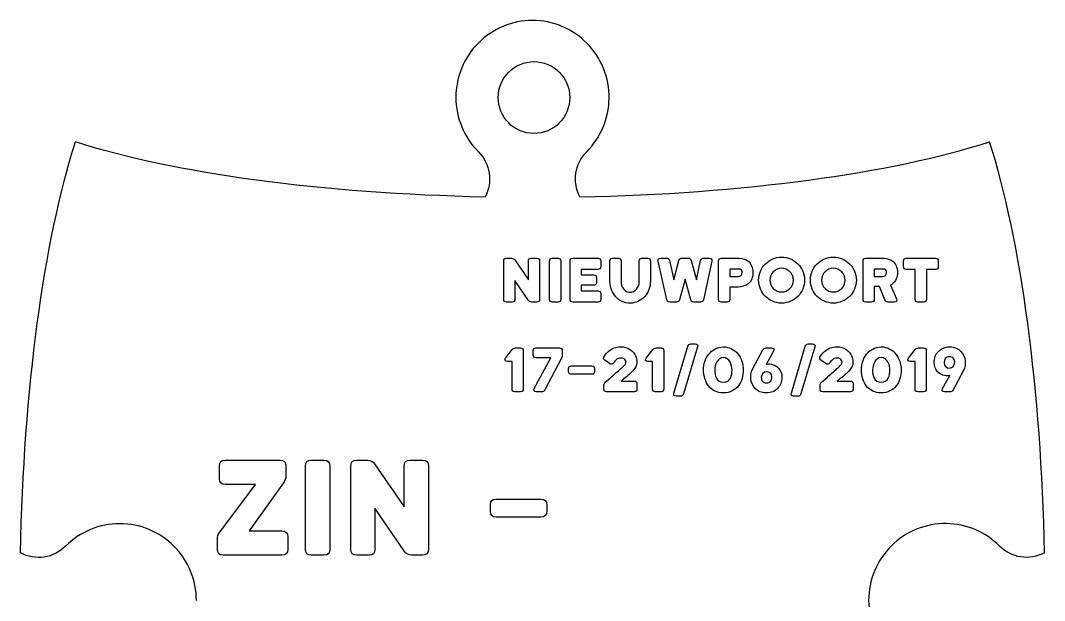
# Model space of a CAD drawing. Extents: x -176 to 202, y 360 to 1118.
# Drawn here: x 16.7 to 201.9, y 1012.7 to 1117.6 of the extents above; entities that cross this region are included whole.
import ezdxf

# ---------------------------------------------------------------- set-up
doc = ezdxf.new("R2010")
doc.units = 0
doc.layers.add('Laag_1', color=7, linetype='CONTINUOUS')

msp = doc.modelspace()

# ---------------------------------------------------------------- linework, layer by layer
at = {"layer": 'Laag_1', "color": 1}
for points in [[(116.062123, 1103.631636)], [(184.179209, 1026.600534)]]:
    msp.add_lwpolyline(points, close=True, dxfattribs=at)
at = {"layer": 'Laag_1', "color": 7}
for points in [[(104.592853, 1074.575882), (105.51106, 1074.575882)], [(109.045098, 1074.575882), (110.102106, 1074.575882)], [(112.892432, 1074.575882), (113.94944, 1074.575882)], [(116.604306, 1074.575882), (121.184673, 1074.575882)], [(123.798666, 1074.575882), (124.855673, 1074.575882)], [(129.094381, 1074.575882), (130.162064, 1074.575882)], [(132.495958, 1074.586594), (133.584997, 1074.586594)], [(136.339623, 1074.586594), (137.503399, 1074.586594)], [(140.258025, 1074.586594), (141.336385, 1074.586594)], [(143.462246, 1074.575882), (146.70801, 1074.575882)], [(169.59233, 1074.575882), (172.838091, 1074.575882)], [(176.911809, 1074.575882), (182.2182, 1074.575882)], [(104.112395, 1067.132389), (104.112395, 1074.093929)], [(106.098288, 1074.265292), (108.56464, 1070.67742), (108.56464, 1074.093929)], [(110.582564, 1074.093929), (110.582564, 1067.132389)], [(112.411974, 1067.132389), (112.411974, 1074.093929)], [(114.429898, 1074.093929), (114.429898, 1067.132389)], [(116.123848, 1067.132389), (116.123848, 1074.093929)], [(121.184673, 1072.55168), (118.141772, 1072.55168), (118.141772, 1071.555644), (120.38391, 1071.555644)], [(121.665131, 1074.093929), (121.665131, 1073.033633)], [(123.318207, 1070.366827), (123.318207, 1074.093929)], [(125.336132, 1074.093929), (125.336132, 1070.366827)], [(128.613923, 1070.366827), (128.613923, 1074.093929)], [(130.642523, 1074.093929), (130.642523, 1070.366827)], [(133.595673, 1067.078838), (132.068883, 1074.061799)], [(134.118837, 1074.15819), (134.85554, 1070.67742), (135.80578, 1074.179611)], [(138.037242, 1074.179611), (138.98748, 1070.698841), (139.724182, 1074.15819)], [(141.763461, 1074.061799), (140.247347, 1067.078838)], [(142.981788, 1067.132389), (142.981788, 1074.093929)], [(146.601239, 1072.626652), (144.999712, 1072.626652), (144.999712, 1071.298602), (146.526502, 1071.298602)], [(169.111872, 1067.132389), (169.111872, 1074.093929)], [(172.731323, 1072.626652), (171.129796, 1072.626652), (171.129796, 1071.298602), (172.656583, 1071.298602)], [(176.431351, 1073.033633), (176.431351, 1074.093929)], [(178.556043, 1067.132389), (178.556043, 1072.55168), (176.911809, 1072.55168)], [(182.2182, 1072.55168), (180.573967, 1072.55168), (180.573967, 1067.132389)], [(182.698659, 1074.093929), (182.698659, 1073.033633)], [(120.864368, 1071.073691), (120.864368, 1070.163337)], [(137.94115, 1067.057417), (136.926849, 1070.784519), (135.912548, 1067.057417)], [(108.59667, 1066.961026), (106.130319, 1070.581029), (106.130319, 1067.132389)], [(118.141772, 1069.681384), (118.141772, 1068.674638), (121.184673, 1068.674638)], [(120.38391, 1069.681384), (118.141772, 1069.681384)], [(146.526502, 1069.349373), (144.999712, 1069.349373), (144.999712, 1067.132389)], [(173.04095, 1067.025286), (172.101388, 1069.477893), (171.129796, 1069.477893), (171.129796, 1067.132389)], [(174.076606, 1069.724223), (175.14429, 1067.207359)], [(121.665131, 1068.192685), (121.665131, 1067.132389)], [(105.649861, 1066.650436), (104.592853, 1066.650436)], [(110.102106, 1066.650436), (109.183896, 1066.650436)], [(113.94944, 1066.650436), (112.892432, 1066.650436)], [(121.184673, 1066.650436), (116.604306, 1066.650436)], [(135.368028, 1066.650436), (134.129516, 1066.650436)], [(139.713506, 1066.650436), (138.474991, 1066.650436)], [(144.519254, 1066.650436), (143.462246, 1066.650436)], [(170.649338, 1066.650436), (169.59233, 1066.650436)], [(174.770599, 1066.650436), (173.596148, 1066.650436)], [(180.093509, 1066.650436), (179.036501, 1066.650436)], [(104.454051, 1056.505562), (105.649859, 1058.05852)], [(106.237085, 1058.347692), (107.165971, 1058.347692)], [(107.646429, 1057.865739), (107.646429, 1050.904198)], [(109.44064, 1057.062484), (109.44064, 1057.865739)], [(109.921098, 1058.347692), (114.21319, 1058.347692)], [(114.693648, 1057.865739), (114.693648, 1057.137456)], [(129.874123, 1056.505562), (131.069929, 1058.05852)], [(131.657155, 1058.347692), (132.58604, 1058.347692)], [(133.066498, 1057.865739), (133.066498, 1050.904198)], [(134.903419, 1050.175913), (137.433831, 1058.668994)], [(139.163481, 1058.529764), (136.633068, 1050.036683)], [(137.967672, 1059.075977), (138.757759, 1059.075977)], [(149.175027, 1054.63131), (150.990092, 1058.015689)], [(151.555963, 1058.358412), (152.570264, 1058.358412)], [(152.901245, 1057.780069), (151.587993, 1055.391714)], [(156.131992, 1050.175913), (158.662404, 1058.668994)], [(160.392054, 1058.529764), (157.861641, 1050.036683)], [(159.196248, 1059.075977), (159.986332, 1059.075977)], [(177.336041, 1056.505562), (178.531847, 1058.05852)], [(179.119073, 1058.347692), (180.047958, 1058.347692)], [(180.528417, 1057.865739), (180.528417, 1050.904198)], [(105.628505, 1055.916509), (104.742325, 1055.916509)], [(105.628505, 1050.904198), (105.628505, 1055.916509)], [(109.632823, 1051.000589), (112.600987, 1056.580531)], [(112.600987, 1056.580531), (109.921098, 1056.580531)], [(114.544172, 1056.537692), (111.522625, 1050.764966)], [(123.269992, 1055.520235), (122.394491, 1056.130708)], [(131.048574, 1055.916509), (130.162398, 1055.916509)], [(131.048574, 1050.904198), (131.048574, 1055.916509)], [(162.369771, 1055.520235), (161.49427, 1056.130708)], [(178.510493, 1055.916509), (177.624316, 1055.916509)], [(178.510493, 1050.904198), (178.510493, 1055.916509)], [(115.829898, 1054.085088), (115.829898, 1054.620589)], [(116.310356, 1055.102542), (120.047253, 1055.102542)], [(120.527711, 1054.620589), (120.527711, 1054.085088)], [(187.207957, 1054.149348), (185.392895, 1050.764966)], [(120.047253, 1053.603135), (116.310356, 1053.603135)], [(122.704118, 1052.360766), (123.48353, 1053.0355)], [(125.330622, 1052.350057), (127.732913, 1052.350057)], [(161.8039, 1052.360766), (162.583309, 1053.0355)], [(164.430404, 1052.350057), (166.832692, 1052.350057)], [(183.471062, 1051.000589), (184.794991, 1053.378224)], [(107.165971, 1050.422246), (106.108963, 1050.422246)], [(110.956751, 1050.422246), (109.974483, 1050.422246)], [(122.22366, 1050.904198), (122.22366, 1051.428991)], [(127.732913, 1050.422246), (122.704118, 1050.422246)], [(128.213371, 1051.868104), (128.213371, 1050.904198)], [(132.58604, 1050.422246), (131.529032, 1050.422246)], [(161.323442, 1050.904198), (161.323442, 1051.428991)], [(166.832692, 1050.422246), (161.8039, 1050.422246)], [(167.31315, 1051.868104), (167.31315, 1050.904198)], [(180.047958, 1050.422246), (178.990951, 1050.422246)], [(184.827021, 1050.422246), (183.81272, 1050.422246)], [(136.099224, 1049.6297), (135.309137, 1049.6297)], [(157.327798, 1049.6297), (156.537713, 1049.6297)], [(53.71328, 1038.074997), (63.653822, 1038.074997)], [(69.296065, 1038.074997), (71.590036, 1038.074997)], [(77.487527, 1038.074997), (79.480269, 1038.074997)], [(80.754698, 1037.400935), (86.107298, 1029.614356), (86.107298, 1037.029038)], [(87.150012, 1038.074997), (89.443983, 1038.074997)], [(52.670565, 1034.72793), (52.670565, 1037.029038)], [(64.696536, 1037.029038), (64.696536, 1035.239287)], [(68.25335, 1021.920751), (68.25335, 1037.029038)], [(72.63275, 1037.029038), (72.63275, 1021.920751)], [(76.444812, 1021.920751), (76.444812, 1037.029038)], [(90.486697, 1037.029038), (90.486697, 1021.920751)], [(52.763251, 1025.035382), (59.181737, 1033.681972), (53.71328, 1033.681972)], [(64.279451, 1033.93765), (58.046337, 1025.267818), (64.001393, 1025.267818)], [(101.693703, 1028.824076), (101.693703, 1029.986252)], [(102.736418, 1031.03221), (110.846417, 1031.03221)], [(111.889132, 1029.986252), (111.889132, 1028.824076)], [(86.176812, 1021.548855), (80.824212, 1029.405164), (80.824212, 1021.920751)], [(110.846417, 1027.778118), (102.736418, 1027.778118)], [(52.322994, 1021.920751), (52.322994, 1023.733745)], [(65.044108, 1024.221859), (65.044108, 1021.920751)], [(64.001393, 1020.874792), (53.365708, 1020.874792)], [(71.590036, 1020.874792), (69.296065, 1020.874792)], [(79.781498, 1020.874792), (77.487527, 1020.874792)], [(89.443983, 1020.874792), (87.45124, 1020.874792)]]:
    msp.add_lwpolyline(points, dxfattribs=at)
for points in [[(154.372149, 1072.755173)], [(163.735242, 1072.755173)], [(147.252529, 1071.973337)], [(149.195713, 1071.973337)], [(173.371934, 1071.973337)], [(175.325797, 1071.973337)], [(154.372149, 1066.457655)], [(163.735242, 1066.457655)], [(143.842442, 1058.551185)], [(172.390494, 1058.551185)], [(184.752284, 1058.551176)], [(184.730921, 1054.727692)], [(127.167042, 1053.892307)], [(143.842442, 1052.146564)], [(166.266821, 1053.892307)], [(172.390494, 1052.146564)], [(151.630702, 1052.018043)]]:
    msp.add_lwpolyline(points, close=True, dxfattribs=at)
at = {"layer": 'Laag_1', "color": 1}
for points in [[(109.317305, 1117.565079), (105.641278, 1117.565079), (102.115813, 1116.100233), (99.516478, 1113.492793)], [(119.118132, 1113.492793), (116.518798, 1116.100233), (112.993332, 1117.565079), (109.317305, 1117.565079)], [(99.516478, 1113.492793), (96.917126, 1110.885371), (95.456823, 1107.348937), (95.456823, 1103.661473)], [(123.176279, 1103.458706), (123.230921, 1107.216082), (121.76704, 1110.835644), (119.118132, 1113.492793)], [(103.107402, 1103.631636), (103.107402, 1107.220113), (106.007415, 1110.129148), (109.584763, 1110.129148)], [(109.584763, 1110.129148), (113.16211, 1110.129148), (116.062123, 1107.220113), (116.062123, 1103.631636)], [(95.456823, 1103.661473), (95.456823, 1099.974009), (96.917126, 1096.437576), (99.516478, 1093.830154)], [(105.004576, 1099.037199), (103.789835, 1100.255719), (103.107401, 1101.908388), (103.107402, 1103.631636)], [(116.062123, 1103.631636), (116.062124, 1101.908388), (115.37969, 1100.255719), (114.164949, 1099.037199)], [(119.118132, 1093.830154), (121.667976, 1096.387932), (123.123698, 1099.841847), (123.176279, 1103.458706)], [(123.176279, 1103.458706), (123.176279, 1103.458706), (123.176279, 1103.458706), (123.176279, 1103.458706)], [(109.584763, 1097.134121), (107.866859, 1097.134121), (106.219317, 1097.818678), (105.004576, 1099.037199)], [(114.164949, 1099.037199), (112.950208, 1097.818678), (111.302666, 1097.134121), (109.584763, 1097.134121)], [(16.702201, 1021.290369), (17.297893, 1050.700284), (20.908449, 1077.703097), (26.639842, 1095.612511)], [(100.731461, 1085.643955), (71.412768, 1086.241501), (44.49371, 1089.863289), (26.639842, 1095.612511)], [(117.896006, 1085.657562), (147.214604, 1086.255072), (174.133645, 1089.876807), (191.987623, 1095.625976)], [(201.925111, 1021.303831), (201.329449, 1050.713709), (197.718929, 1077.716545), (191.987569, 1095.626055)], [(99.516478, 1093.830154), (101.67307, 1091.666871), (102.166305, 1088.343595), (100.731461, 1085.643955)], [(117.896006, 1085.657434), (116.46971, 1088.355244), (116.965519, 1091.67086), (119.118132, 1093.830154)], [(34.663835, 1026.581418), (30.987807, 1026.581418), (27.462341, 1025.116572), (24.863007, 1022.509131)], [(44.464663, 1022.509131), (41.865328, 1025.116572), (38.339863, 1026.581418), (34.663835, 1026.581418)], [(184.179209, 1026.600534), (180.43349, 1026.655342), (176.825159, 1025.186906), (174.176254, 1022.529759)], [(193.777909, 1022.529759), (191.228062, 1025.08754), (187.784854, 1026.547792), (184.179209, 1026.600534)], [(24.863007, 1022.509131), (22.706433, 1020.345832), (19.393467, 1019.851063), (16.702201, 1021.290369)], [(48.524318, 1012.677812), (48.524318, 1016.365276), (47.064016, 1019.901709), (44.464663, 1022.509131)], [(174.176254, 1022.529759), (171.576902, 1019.922337), (170.116599, 1016.385903), (170.116599, 1012.698439)], [(201.925281, 1021.303831), (199.235839, 1019.873097), (195.930506, 1020.370448), (193.777909, 1022.529759)], [(170.116599, 1012.698439), (170.116599, 1009.010975), (171.576902, 1005.474542), (174.176254, 1002.86712)]]:
    msp.add_open_spline(points, degree=3, dxfattribs=at)
at = {"layer": 'Laag_1', "color": 7}
for points in [[(104.112395, 1074.093929), (104.112395, 1074.415231), (104.272547, 1074.575882), (104.592853, 1074.575882)], [(105.51106, 1074.575882), (105.756628, 1074.575882), (105.959487, 1074.468783), (106.098288, 1074.265292)], [(108.56464, 1074.093929), (108.56464, 1074.415231), (108.724792, 1074.575882), (109.045098, 1074.575882)], [(110.102106, 1074.575882), (110.422411, 1074.575882), (110.582564, 1074.415231), (110.582564, 1074.093929)], [(112.411974, 1074.093929), (112.411974, 1074.415231), (112.572127, 1074.575882), (112.892432, 1074.575882)], [(113.94944, 1074.575882), (114.269745, 1074.575882), (114.429898, 1074.415231), (114.429898, 1074.093929)], [(116.123848, 1074.093929), (116.123848, 1074.415231), (116.284, 1074.575882), (116.604306, 1074.575882)], [(121.184673, 1074.575882), (121.504978, 1074.575882), (121.665131, 1074.415231), (121.665131, 1074.093929)], [(123.318207, 1074.093929), (123.318207, 1074.415231), (123.47836, 1074.575882), (123.798666, 1074.575882)], [(124.855673, 1074.575882), (125.175979, 1074.575882), (125.336132, 1074.415231), (125.336132, 1074.093929)], [(128.613923, 1074.093929), (128.613923, 1074.415231), (128.774075, 1074.575882), (129.094381, 1074.575882)], [(130.162064, 1074.575882), (130.48237, 1074.575882), (130.642523, 1074.415231), (130.642523, 1074.093929)], [(132.068883, 1074.061799), (131.994146, 1074.393813), (132.154298, 1074.586594), (132.495958, 1074.586594)], [(133.584997, 1074.586594), (133.873272, 1074.586594), (134.054776, 1074.447362), (134.118837, 1074.15819)], [(135.80578, 1074.179611), (135.880517, 1074.447362), (136.051349, 1074.586594), (136.339623, 1074.586594)], [(137.503399, 1074.586594), (137.791674, 1074.586594), (137.962502, 1074.447362), (138.037242, 1074.179611)], [(139.724182, 1074.15819), (139.788243, 1074.447362), (139.96975, 1074.586594), (140.258025, 1074.586594)], [(141.336385, 1074.586594), (141.678045, 1074.586594), (141.838198, 1074.393813), (141.763461, 1074.061799)], [(142.981788, 1074.093929), (142.981788, 1074.415231), (143.141941, 1074.575882), (143.462246, 1074.575882)], [(146.70801, 1074.575882), (147.391327, 1074.575882), (147.957201, 1074.372392), (148.416304, 1073.976121)], [(151.436018, 1073.558428), (152.194072, 1074.318841), (153.21905, 1074.779376), (154.372149, 1074.779376)], [(154.372149, 1074.779376), (155.514573, 1074.779376), (156.550226, 1074.318841), (157.308283, 1073.558428)], [(160.799109, 1073.558428), (161.557166, 1074.318841), (162.582143, 1074.779376), (163.735242, 1074.779376)], [(163.735242, 1074.779376), (164.877666, 1074.779376), (165.913319, 1074.318841), (166.671376, 1073.558428)], [(169.111872, 1074.093929), (169.111872, 1074.415231), (169.272025, 1074.575882), (169.59233, 1074.575882)], [(172.838091, 1074.575882), (173.521408, 1074.575882), (174.087282, 1074.372392), (174.546385, 1073.976121)], [(176.431351, 1074.093929), (176.431351, 1074.415231), (176.591504, 1074.575882), (176.911809, 1074.575882)], [(182.2182, 1074.575882), (182.538506, 1074.575882), (182.698659, 1074.415231), (182.698659, 1074.093929)], [(121.665131, 1073.033633), (121.665131, 1072.712331), (121.504978, 1072.55168), (121.184673, 1072.55168)], [(147.252529, 1071.973337), (147.252529, 1072.34819), (147.028315, 1072.626652), (146.601239, 1072.626652)], [(148.416304, 1073.976121), (148.587133, 1073.81547), (148.789995, 1073.558428), (148.939469, 1073.226414)], [(148.939469, 1073.226414), (149.088946, 1072.883694), (149.195713, 1072.455289), (149.195713, 1071.973337)], [(150.218857, 1070.613159), (150.218857, 1071.769846), (150.677961, 1072.798013), (151.436018, 1073.558428)], [(154.372149, 1072.755173), (153.784923, 1072.755173), (153.25108, 1072.508841), (152.866714, 1072.123278)], [(155.877584, 1072.123278), (155.493218, 1072.508841), (154.959377, 1072.755173), (154.372149, 1072.755173)], [(157.308283, 1073.558428), (158.066337, 1072.798013), (158.525443, 1071.769846), (158.525443, 1070.613159)], [(159.581948, 1070.613159), (159.581948, 1071.769846), (160.041054, 1072.798013), (160.799109, 1073.558428)], [(163.735242, 1072.755173), (163.148017, 1072.755173), (162.614174, 1072.508841), (162.229807, 1072.123278)], [(165.240678, 1072.123278), (164.856311, 1072.508841), (164.322468, 1072.755173), (163.735242, 1072.755173)], [(166.671376, 1073.558428), (167.429431, 1072.798013), (167.888537, 1071.769846), (167.888537, 1070.613159)], [(173.371934, 1071.973337), (173.371934, 1072.34819), (173.158396, 1072.626652), (172.731323, 1072.626652)], [(174.546385, 1073.976121), (174.717217, 1073.81547), (174.920076, 1073.558428), (175.069553, 1073.226414)], [(175.069553, 1073.226414), (175.219027, 1072.883694), (175.325797, 1072.455289), (175.325797, 1071.973337)], [(176.911809, 1072.55168), (176.591504, 1072.55168), (176.431351, 1072.712331), (176.431351, 1073.033633)], [(182.698659, 1073.033633), (182.698659, 1072.712331), (182.538506, 1072.55168), (182.2182, 1072.55168)], [(120.38391, 1071.555644), (120.704215, 1071.555644), (120.864368, 1071.394993), (120.864368, 1071.073691)], [(146.526502, 1071.298602), (146.900193, 1071.298602), (147.252529, 1071.555644), (147.252529, 1071.973337)], [(149.195713, 1071.973337), (149.195713, 1071.191503), (148.886087, 1070.388248), (148.298858, 1069.927716)], [(151.436018, 1067.678602), (150.677961, 1068.428306), (150.218857, 1069.467181), (150.218857, 1070.613159)], [(152.866714, 1072.123278), (152.482347, 1071.737716), (152.236781, 1071.202212), (152.236781, 1070.613159)], [(152.236781, 1070.613159), (152.236781, 1070.024107), (152.482347, 1069.488602), (152.866714, 1069.10304)], [(156.496843, 1070.613159), (156.496843, 1071.202212), (156.261951, 1071.737716), (155.877584, 1072.123278)], [(155.877584, 1069.10304), (156.261951, 1069.488602), (156.496843, 1070.024107), (156.496843, 1070.613159)], [(158.525443, 1070.613159), (158.525443, 1069.467181), (158.066337, 1068.428306), (157.308283, 1067.678602)], [(160.799109, 1067.678602), (160.041054, 1068.428306), (159.581948, 1069.467181), (159.581948, 1070.613159)], [(162.229807, 1072.123278), (161.845441, 1071.737716), (161.599872, 1071.202212), (161.599872, 1070.613159)], [(161.599872, 1070.613159), (161.599872, 1070.024107), (161.845441, 1069.488602), (162.229807, 1069.10304)], [(165.859934, 1070.613159), (165.859934, 1071.202212), (165.625044, 1071.737716), (165.240678, 1072.123278)], [(165.240678, 1069.10304), (165.625044, 1069.488602), (165.859934, 1070.024107), (165.859934, 1070.613159)], [(167.888537, 1070.613159), (167.888537, 1069.467181), (167.429431, 1068.428306), (166.671376, 1067.678602)], [(172.656583, 1071.298602), (173.030274, 1071.298602), (173.371934, 1071.555644), (173.371934, 1071.973337)], [(175.325797, 1071.973337), (175.325797, 1071.191503), (175.016167, 1070.388248), (174.428942, 1069.927716)], [(120.864368, 1070.163337), (120.864368, 1069.842035), (120.704215, 1069.681384), (120.38391, 1069.681384)], [(124.364537, 1067.614342), (123.723926, 1068.331915), (123.350238, 1069.30653), (123.318207, 1070.366827)], [(125.336132, 1070.366827), (125.336132, 1069.809904), (125.517636, 1069.327951), (125.81659, 1068.985228)], [(125.81659, 1068.985228), (126.11554, 1068.631796), (126.521262, 1068.428306), (126.980365, 1068.428306)], [(126.980365, 1068.428306), (127.418117, 1068.428306), (127.834514, 1068.631796), (128.133464, 1068.985228)], [(128.133464, 1068.985228), (128.432415, 1069.327951), (128.613923, 1069.809904), (128.613923, 1070.366827)], [(130.642523, 1070.366827), (130.631855, 1069.381503), (130.268832, 1068.396176), (129.6389, 1067.66789)], [(148.298858, 1069.927716), (147.829079, 1069.552863), (147.20982, 1069.349373), (146.526502, 1069.349373)], [(152.866714, 1069.10304), (153.25108, 1068.717478), (153.784923, 1068.481857), (154.372149, 1068.481857)], [(154.372149, 1068.481857), (154.959377, 1068.481857), (155.493218, 1068.717478), (155.877584, 1069.10304)], [(162.229807, 1069.10304), (162.614174, 1068.717478), (163.148017, 1068.481857), (163.735242, 1068.481857)], [(163.735242, 1068.481857), (164.322468, 1068.481857), (164.856311, 1068.717478), (165.240678, 1069.10304)], [(174.204728, 1069.777774), (174.129988, 1069.745644), (174.087282, 1069.734935), (174.076606, 1069.724223)], [(174.428942, 1069.927716), (174.343526, 1069.852744), (174.268789, 1069.809904), (174.204728, 1069.777774)], [(104.592853, 1066.650436), (104.272547, 1066.650436), (104.112395, 1066.811087), (104.112395, 1067.132389)], [(106.130319, 1067.132389), (106.130319, 1066.811087), (105.970166, 1066.650436), (105.649861, 1066.650436)], [(109.183896, 1066.650436), (108.938328, 1066.650436), (108.735468, 1066.757536), (108.59667, 1066.961026)], [(110.582564, 1067.132389), (110.582564, 1066.811087), (110.422411, 1066.650436), (110.102106, 1066.650436)], [(112.892432, 1066.650436), (112.572127, 1066.650436), (112.411974, 1066.811087), (112.411974, 1067.132389)], [(114.429898, 1067.132389), (114.429898, 1066.811087), (114.269745, 1066.650436), (113.94944, 1066.650436)], [(116.604306, 1066.650436), (116.284, 1066.650436), (116.123848, 1066.811087), (116.123848, 1067.132389)], [(121.184673, 1068.674638), (121.504978, 1068.674638), (121.665131, 1068.513987), (121.665131, 1068.192685)], [(121.665131, 1067.132389), (121.665131, 1066.811087), (121.504978, 1066.650436), (121.184673, 1066.650436)], [(126.980365, 1066.457655), (125.912681, 1066.457655), (125.005147, 1066.896766), (124.364537, 1067.614342)], [(129.6389, 1067.66789), (128.998289, 1066.939608), (128.090758, 1066.457655), (126.980365, 1066.457655)], [(134.129516, 1066.650436), (133.841241, 1066.650436), (133.659734, 1066.789666), (133.595673, 1067.078838)], [(135.912548, 1067.057417), (135.827135, 1066.789666), (135.645627, 1066.650436), (135.368028, 1066.650436)], [(138.474991, 1066.650436), (138.186716, 1066.650436), (138.015887, 1066.789666), (137.94115, 1067.057417)], [(140.247347, 1067.078838), (140.183286, 1066.789666), (140.001781, 1066.650436), (139.713506, 1066.650436)], [(143.462246, 1066.650436), (143.141941, 1066.650436), (142.981788, 1066.811087), (142.981788, 1067.132389)], [(144.999712, 1067.132389), (144.999712, 1066.811087), (144.83956, 1066.650436), (144.519254, 1066.650436)], [(154.372149, 1066.457655), (153.21905, 1066.457655), (152.194072, 1066.928896), (151.436018, 1067.678602)], [(157.308283, 1067.678602), (156.550226, 1066.928896), (155.514573, 1066.457655), (154.372149, 1066.457655)], [(163.735242, 1066.457655), (162.582143, 1066.457655), (161.557166, 1066.928896), (160.799109, 1067.678602)], [(166.671376, 1067.678602), (165.913319, 1066.928896), (164.877666, 1066.457655), (163.735242, 1066.457655)], [(169.59233, 1066.650436), (169.272025, 1066.650436), (169.111872, 1066.811087), (169.111872, 1067.132389)], [(171.129796, 1067.132389), (171.129796, 1066.811087), (170.969643, 1066.650436), (170.649338, 1066.650436)], [(173.596148, 1066.650436), (173.329225, 1066.650436), (173.14772, 1066.778957), (173.04095, 1067.025286)], [(175.14429, 1067.207359), (175.283088, 1066.875347), (175.14429, 1066.650436), (174.770599, 1066.650436)], [(179.036501, 1066.650436), (178.716196, 1066.650436), (178.556043, 1066.811087), (178.556043, 1067.132389)], [(180.573967, 1067.132389), (180.573967, 1066.811087), (180.413814, 1066.650436), (180.093509, 1066.650436)], [(105.649859, 1058.05852), (105.799333, 1058.251301), (105.991517, 1058.347692), (106.237085, 1058.347692)], [(107.165971, 1058.347692), (107.486276, 1058.347692), (107.646429, 1058.187041), (107.646429, 1057.865739)], [(109.44064, 1057.865739), (109.44064, 1058.187041), (109.600792, 1058.347692), (109.921098, 1058.347692)], [(114.21319, 1058.347692), (114.533496, 1058.347692), (114.693648, 1058.187041), (114.693648, 1057.865739)], [(122.608026, 1057.276686), (122.736148, 1057.448046), (122.874949, 1057.597988), (123.013747, 1057.7158)], [(123.013747, 1057.7158), (123.686389, 1058.283431), (124.433767, 1058.572603), (125.255885, 1058.572603)], [(125.255885, 1058.572603), (125.88582, 1058.572603), (126.451691, 1058.401243), (126.932149, 1058.101362)], [(126.932149, 1058.101362), (127.401932, 1057.790769), (127.775622, 1057.340947), (127.989157, 1056.816154)], [(131.069929, 1058.05852), (131.219406, 1058.251301), (131.411589, 1058.347692), (131.657155, 1058.347692)], [(132.58604, 1058.347692), (132.906346, 1058.347692), (133.066498, 1058.187041), (133.066498, 1057.865739)], [(137.433831, 1058.668994), (137.508568, 1058.936747), (137.679397, 1059.075977), (137.967672, 1059.075977)], [(138.757759, 1059.075977), (139.110095, 1059.075977), (139.259572, 1058.861775), (139.163481, 1058.529764)], [(141.183907, 1057.223135), (141.781811, 1057.99426), (142.689343, 1058.519055), (143.842442, 1058.551185)], [(143.842442, 1058.551185), (144.910126, 1058.551185), (145.806981, 1058.05852), (146.447592, 1057.298107)], [(150.990092, 1058.015689), (151.107535, 1058.240601), (151.299718, 1058.358412), (151.555963, 1058.358412)], [(152.570264, 1058.358412), (152.943955, 1058.358412), (153.104107, 1058.11208), (152.901245, 1057.780069)], [(158.662404, 1058.668994), (158.737141, 1058.936747), (158.907973, 1059.075977), (159.196248, 1059.075977)], [(159.986332, 1059.075977), (160.338668, 1059.075977), (160.488145, 1058.861775), (160.392054, 1058.529764)], [(161.707808, 1057.276686), (161.83593, 1057.448046), (161.974728, 1057.597988), (162.113526, 1057.7158)], [(162.113526, 1057.7158), (162.786168, 1058.283431), (163.533549, 1058.572603), (164.355664, 1058.572603)], [(164.355664, 1058.572603), (164.985599, 1058.572603), (165.551473, 1058.401243), (166.031931, 1058.101362)], [(166.031931, 1058.101362), (166.501711, 1057.790769), (166.875401, 1057.340947), (167.088936, 1056.816154)], [(169.731959, 1057.223135), (170.329861, 1057.99426), (171.237395, 1058.519055), (172.390494, 1058.551185)], [(172.390494, 1058.551185), (173.458178, 1058.551185), (174.355033, 1058.05852), (174.995644, 1057.298107)], [(178.531847, 1058.05852), (178.681324, 1058.251301), (178.873507, 1058.347692), (179.119073, 1058.347692)], [(180.047958, 1058.347692), (180.368264, 1058.347692), (180.528417, 1058.187041), (180.528417, 1057.865739)], [(181.954948, 1055.766558), (181.954948, 1056.537683), (182.253902, 1057.233838), (182.745036, 1057.73721)], [(182.745036, 1057.73721), (183.23617, 1058.240584), (183.930166, 1058.551176), (184.752284, 1058.551176)], [(184.752284, 1058.551185), (185.649139, 1058.551185), (186.332457, 1058.219171), (186.802239, 1057.737218)], [(186.802239, 1057.737218), (187.272018, 1057.255265), (187.538941, 1056.634082), (187.592324, 1056.04503)], [(104.742325, 1055.916509), (104.325928, 1055.916509), (104.208485, 1056.173551), (104.454051, 1056.505562)], [(109.921098, 1056.580531), (109.600792, 1056.580531), (109.44064, 1056.741182), (109.44064, 1057.062484)], [(114.693648, 1057.137456), (114.693648, 1056.891124), (114.661618, 1056.741182), (114.544172, 1056.537692)], [(122.394491, 1056.130708), (121.849972, 1056.48414), (122.341106, 1056.923254), (122.608026, 1057.276686)], [(124.508507, 1056.24852), (124.284293, 1056.07716), (124.102786, 1055.852249), (123.942633, 1055.638046)], [(125.255885, 1056.537692), (124.96761, 1056.537692), (124.722042, 1056.41988), (124.508507, 1056.24852)], [(126.174095, 1056.034318), (126.078003, 1056.28065), (125.77905, 1056.537692), (125.255885, 1056.537692)], [(126.174095, 1055.584495), (126.216802, 1055.723728), (126.227477, 1055.895088), (126.174095, 1056.034318)], [(127.989157, 1056.816154), (128.192019, 1056.31278), (128.234726, 1055.809406), (128.127958, 1055.306035)], [(130.162398, 1055.916509), (129.746001, 1055.916509), (129.628555, 1056.173551), (129.874123, 1056.505562)], [(140.255021, 1054.384969), (140.255021, 1055.423844), (140.575327, 1056.45201), (141.183907, 1057.223135)], [(142.667988, 1055.862958), (142.401068, 1055.413135), (142.272945, 1054.845501), (142.272945, 1054.384969)], [(143.842442, 1056.634082), (143.319277, 1056.634082), (142.924232, 1056.31278), (142.667988, 1055.862958)], [(145.038248, 1055.820118), (144.782004, 1056.28065), (144.397637, 1056.634082), (143.842442, 1056.634082)], [(145.411939, 1054.384969), (145.411939, 1054.802661), (145.294492, 1055.359584), (145.038248, 1055.820118)], [(146.447592, 1057.298107), (147.077527, 1056.526983), (147.440539, 1055.488104), (147.440539, 1054.384969)], [(161.49427, 1056.130708), (160.949751, 1056.48414), (161.440885, 1056.923254), (161.707808, 1057.276686)], [(163.608286, 1056.24852), (163.384072, 1056.07716), (163.202565, 1055.852249), (163.042412, 1055.638046)], [(164.355664, 1056.537692), (164.067389, 1056.537692), (163.821824, 1056.41988), (163.608286, 1056.24852)], [(165.273874, 1056.034318), (165.177783, 1056.28065), (164.878832, 1056.537692), (164.355664, 1056.537692)], [(165.273874, 1055.584495), (165.316581, 1055.723728), (165.327259, 1055.895088), (165.273874, 1056.034318)], [(167.088936, 1056.816154), (167.291798, 1056.31278), (167.334505, 1055.809406), (167.227737, 1055.306035)], [(168.803074, 1054.384969), (168.803074, 1055.423844), (169.123379, 1056.45201), (169.731959, 1057.223135)], [(171.21604, 1055.862958), (170.94912, 1055.413135), (170.820998, 1054.845501), (170.820998, 1054.384969)], [(172.390494, 1056.634082), (171.867327, 1056.634082), (171.472284, 1056.31278), (171.21604, 1055.862958)], [(173.5863, 1055.820118), (173.330056, 1056.28065), (172.945689, 1056.634082), (172.390494, 1056.634082)], [(173.959988, 1054.384969), (173.959988, 1054.802661), (173.842544, 1055.359584), (173.5863, 1055.820118)], [(174.995644, 1057.298107), (175.625576, 1056.526983), (175.988591, 1055.488104), (175.988591, 1054.384969)], [(177.624316, 1055.916509), (177.207919, 1055.916509), (177.090473, 1056.173551), (177.336041, 1056.505562)], [(183.983543, 1056.430592), (183.82339, 1056.21639), (183.770005, 1055.937927), (183.770005, 1055.638046)], [(184.752276, 1056.751894), (184.378585, 1056.751894), (184.143695, 1056.634082), (183.983543, 1056.430592)], [(185.467623, 1056.441301), (185.307471, 1056.623373), (185.061902, 1056.751894), (184.752276, 1056.751894)], [(185.681161, 1055.723728), (185.691829, 1055.991478), (185.627776, 1056.259229), (185.467623, 1056.441301)], [(187.592324, 1056.04503), (187.624354, 1055.573786), (187.602991, 1054.877631), (187.207957, 1054.149348)], [(115.829898, 1054.620589), (115.829898, 1054.941891), (115.99005, 1055.102542), (116.310356, 1055.102542)], [(116.310356, 1053.603135), (115.99005, 1053.603135), (115.829898, 1053.763786), (115.829898, 1054.085088)], [(120.047253, 1055.102542), (120.367559, 1055.102542), (120.527711, 1054.941891), (120.527711, 1054.620589)], [(120.527711, 1054.085088), (120.527711, 1053.763786), (120.367559, 1053.603135), (120.047253, 1053.603135)], [(123.942633, 1055.638046), (123.75045, 1055.381005), (123.526236, 1055.338165), (123.269992, 1055.520235)], [(123.48353, 1053.0355), (124.09211, 1053.549584), (124.732721, 1054.106506), (125.287916, 1054.60988)], [(125.287916, 1054.60988), (125.565515, 1054.856213), (125.789729, 1055.070412), (125.949881, 1055.231063)], [(125.949881, 1055.231063), (126.035294, 1055.316744), (126.12071, 1055.445265), (126.174095, 1055.584495)], [(128.127958, 1055.306035), (128.010512, 1054.791952), (127.583439, 1054.309999), (127.167042, 1053.892307)], [(141.205262, 1051.4397), (140.596681, 1052.189406), (140.255021, 1053.228282), (140.255021, 1054.384969)], [(142.272945, 1054.384969), (142.272945, 1053.903016), (142.347682, 1053.335381), (142.571896, 1052.90698)], [(145.112988, 1052.90698), (145.337202, 1053.335381), (145.411939, 1053.903016), (145.411939, 1054.384969)], [(147.440539, 1054.384969), (147.440539, 1053.313963), (147.152264, 1052.275085), (146.554362, 1051.50396)], [(148.79066, 1052.735628), (148.75863, 1053.206869), (148.779993, 1053.903024), (149.175027, 1054.63131)], [(151.652054, 1054.052958), (151.12889, 1054.052958), (150.733847, 1053.613844), (150.701817, 1053.04621)], [(151.587993, 1055.391714), (151.758825, 1055.488104), (152.121836, 1055.509526), (152.548909, 1055.413144)], [(152.61297, 1053.131891), (152.61297, 1053.763786), (152.175222, 1054.052958), (151.652054, 1054.052958)], [(152.548909, 1055.413144), (152.965306, 1055.316753), (153.445765, 1055.102551), (153.808779, 1054.716988)], [(153.808779, 1054.716988), (154.171791, 1054.331426), (154.428035, 1053.785213), (154.428035, 1053.014088)], [(163.042412, 1055.638046), (162.850229, 1055.381005), (162.626015, 1055.338165), (162.369771, 1055.520235)], [(162.583309, 1053.0355), (163.191889, 1053.549584), (163.8325, 1054.106506), (164.387695, 1054.60988)], [(164.387695, 1054.60988), (164.665294, 1054.856213), (164.889508, 1055.070412), (165.04966, 1055.231063)], [(165.04966, 1055.231063), (165.135076, 1055.316744), (165.220489, 1055.445265), (165.273874, 1055.584495)], [(167.227737, 1055.306035), (167.110291, 1054.791952), (166.683218, 1054.309999), (166.266821, 1053.892307)], [(169.753311, 1051.4397), (169.144731, 1052.189406), (168.803074, 1053.228282), (168.803074, 1054.384969)], [(170.820998, 1054.384969), (170.820998, 1053.903016), (170.895735, 1053.335381), (171.119948, 1052.90698)], [(173.661037, 1052.90698), (173.885251, 1053.335381), (173.959988, 1053.903016), (173.959988, 1054.384969)], [(175.988591, 1054.384969), (175.988591, 1053.313963), (175.700316, 1052.275085), (175.102411, 1051.50396)], [(182.584883, 1054.063658), (182.221871, 1054.44922), (181.954948, 1054.995434), (181.954948, 1055.766558)], [(183.84475, 1053.356794), (183.417677, 1053.453184), (182.947895, 1053.678096), (182.584883, 1054.063658)], [(183.770005, 1055.638046), (183.770005, 1055.027573), (184.207756, 1054.727692), (184.730921, 1054.727692)], [(184.730921, 1054.727692), (185.254085, 1054.727692), (185.649131, 1055.166802), (185.681161, 1055.723728)], [(122.383812, 1052.028755), (122.469228, 1052.167985), (122.586674, 1052.264376), (122.704118, 1052.360766)], [(126.334248, 1053.153312), (126.013942, 1052.885559), (125.640252, 1052.596387), (125.330622, 1052.350057)], [(127.167042, 1053.892307), (126.953504, 1053.678104), (126.654553, 1053.421063), (126.334248, 1053.153312)], [(127.732913, 1052.350057), (128.053218, 1052.350057), (128.213371, 1052.189406), (128.213371, 1051.868104)], [(142.571896, 1052.90698), (142.79611, 1052.467866), (143.201831, 1052.146564), (143.842442, 1052.146564)], [(143.842442, 1052.146564), (144.493729, 1052.146564), (144.888774, 1052.467866), (145.112988, 1052.90698)], [(149.580748, 1051.043437), (149.110966, 1051.514681), (148.844045, 1052.146573), (148.79066, 1052.735628)], [(150.701817, 1053.04621), (150.691149, 1052.778459), (150.755199, 1052.532126), (150.915352, 1052.339345)], [(150.915352, 1052.339345), (151.075504, 1052.146564), (151.299718, 1052.018043), (151.630702, 1052.018043)], [(151.630702, 1052.018043), (152.00439, 1052.018043), (152.239283, 1052.135855), (152.399435, 1052.350057)], [(152.399435, 1052.350057), (152.559588, 1052.553548), (152.61297, 1052.83201), (152.61297, 1053.131891)], [(154.428035, 1053.014088), (154.428035, 1052.242963), (154.139761, 1051.546811), (153.648627, 1051.043437)], [(161.483594, 1052.028755), (161.569007, 1052.167985), (161.686454, 1052.264376), (161.8039, 1052.360766)], [(165.434027, 1053.153312), (165.113721, 1052.885559), (164.740031, 1052.596387), (164.430404, 1052.350057)], [(166.266821, 1053.892307), (166.053283, 1053.678104), (165.754332, 1053.421063), (165.434027, 1053.153312)], [(166.832692, 1052.350057), (167.152997, 1052.350057), (167.31315, 1052.189406), (167.31315, 1051.868104)], [(171.119948, 1052.90698), (171.344162, 1052.467866), (171.749883, 1052.146564), (172.390494, 1052.146564)], [(172.390494, 1052.146564), (173.041781, 1052.146564), (173.436823, 1052.467866), (173.661037, 1052.90698)], [(184.794991, 1053.378224), (184.624162, 1053.281833), (184.261147, 1053.260412), (183.84475, 1053.356794)], [(106.108963, 1050.422246), (105.788657, 1050.422246), (105.628505, 1050.582897), (105.628505, 1050.904198)], [(107.646429, 1050.904198), (107.646429, 1050.582897), (107.486276, 1050.422246), (107.165971, 1050.422246)], [(109.974483, 1050.422246), (109.590116, 1050.422246), (109.451316, 1050.657866), (109.632823, 1051.000589)], [(111.522625, 1050.764966), (111.405179, 1050.540054), (111.212995, 1050.422246), (110.956751, 1050.422246)], [(122.22366, 1051.428991), (122.22366, 1051.696741), (122.287721, 1051.889523), (122.383812, 1052.028755)], [(122.704118, 1050.422246), (122.383812, 1050.422246), (122.22366, 1050.582897), (122.22366, 1050.904198)], [(128.213371, 1050.904198), (128.213371, 1050.582897), (128.053218, 1050.422246), (127.732913, 1050.422246)], [(131.529032, 1050.422246), (131.208727, 1050.422246), (131.048574, 1050.582897), (131.048574, 1050.904198)], [(133.066498, 1050.904198), (133.066498, 1050.582897), (132.906346, 1050.422246), (132.58604, 1050.422246)], [(143.842442, 1050.229464), (142.721373, 1050.229464), (141.813842, 1050.689996), (141.205262, 1051.4397)], [(146.554362, 1051.50396), (145.956458, 1050.732836), (145.048927, 1050.229464), (143.842442, 1050.229464)], [(151.630702, 1050.218761), (150.733847, 1050.218761), (150.050527, 1050.561484), (149.580748, 1051.043437)], [(153.648627, 1051.043437), (153.15749, 1050.529354), (152.452818, 1050.218761), (151.630702, 1050.218761)], [(161.323442, 1051.428991), (161.323442, 1051.696741), (161.387503, 1051.889523), (161.483594, 1052.028755)], [(161.8039, 1050.422246), (161.483594, 1050.422246), (161.323442, 1050.582897), (161.323442, 1050.904198)], [(167.31315, 1050.904198), (167.31315, 1050.582897), (167.152997, 1050.422246), (166.832692, 1050.422246)], [(172.390494, 1050.229464), (171.269425, 1050.229464), (170.361891, 1050.689996), (169.753311, 1051.4397)], [(175.102411, 1051.50396), (174.504507, 1050.732836), (173.596976, 1050.229464), (172.390494, 1050.229464)], [(178.990951, 1050.422246), (178.670645, 1050.422246), (178.510493, 1050.582897), (178.510493, 1050.904198)], [(180.528417, 1050.904198), (180.528417, 1050.582897), (180.368264, 1050.422246), (180.047958, 1050.422246)], [(183.81272, 1050.422246), (183.428353, 1050.422246), (183.289555, 1050.668575), (183.471062, 1051.000589)], [(185.392895, 1050.764966), (185.275449, 1050.540054), (185.083265, 1050.422246), (184.827021, 1050.422246)], [(135.309137, 1049.6297), (134.956801, 1049.6297), (134.807327, 1049.843902), (134.903419, 1050.175913)], [(136.633068, 1050.036683), (136.558328, 1049.76893), (136.387499, 1049.6297), (136.099224, 1049.6297)], [(156.537713, 1049.6297), (156.185377, 1049.6297), (156.0359, 1049.843902), (156.131992, 1050.175913)], [(157.861641, 1050.036683), (157.786904, 1049.76893), (157.616072, 1049.6297), (157.327798, 1049.6297)], [(52.670565, 1037.029038), (52.670565, 1037.726344), (53.018137, 1038.074997), (53.71328, 1038.074997)], [(63.653822, 1038.074997), (64.348965, 1038.074997), (64.696536, 1037.726344), (64.696536, 1037.029038)], [(68.25335, 1037.029038), (68.25335, 1037.726344), (68.600922, 1038.074997), (69.296065, 1038.074997)], [(71.590036, 1038.074997), (72.285179, 1038.074997), (72.63275, 1037.726344), (72.63275, 1037.029038)], [(76.444812, 1037.029038), (76.444812, 1037.726344), (76.792384, 1038.074997), (77.487527, 1038.074997)], [(79.480269, 1038.074997), (80.013212, 1038.074997), (80.453469, 1037.842562), (80.754698, 1037.400935)], [(86.107298, 1037.029038), (86.107298, 1037.726344), (86.454869, 1038.074997), (87.150012, 1038.074997)], [(89.443983, 1038.074997), (90.139126, 1038.074997), (90.486697, 1037.726344), (90.486697, 1037.029038)], [(53.71328, 1033.681972), (53.018137, 1033.681972), (52.670565, 1034.030624), (52.670565, 1034.72793)], [(64.696536, 1035.239287), (64.696536, 1034.751174), (64.557508, 1034.33279), (64.279451, 1033.93765)], [(101.693703, 1029.986252), (101.693703, 1030.683558), (102.041275, 1031.03221), (102.736418, 1031.03221)], [(110.846417, 1031.03221), (111.54156, 1031.03221), (111.889132, 1030.683558), (111.889132, 1029.986252)], [(102.736418, 1027.778118), (102.041275, 1027.778118), (101.693703, 1028.126771), (101.693703, 1028.824076)], [(111.889132, 1028.824076), (111.889132, 1028.126771), (111.54156, 1027.778118), (110.846417, 1027.778118)], [(52.322994, 1023.733745), (52.322994, 1024.268346), (52.41568, 1024.593756), (52.763251, 1025.035382)], [(64.001393, 1025.267818), (64.696536, 1025.267818), (65.044108, 1024.919165), (65.044108, 1024.221859)], [(53.365708, 1020.874792), (52.670565, 1020.874792), (52.322994, 1021.223445), (52.322994, 1021.920751)], [(65.044108, 1021.920751), (65.044108, 1021.223445), (64.696536, 1020.874792), (64.001393, 1020.874792)], [(69.296065, 1020.874792), (68.600922, 1020.874792), (68.25335, 1021.223445), (68.25335, 1021.920751)], [(72.63275, 1021.920751), (72.63275, 1021.223445), (72.285179, 1020.874792), (71.590036, 1020.874792)], [(77.487527, 1020.874792), (76.792384, 1020.874792), (76.444812, 1021.223445), (76.444812, 1021.920751)], [(80.824212, 1021.920751), (80.824212, 1021.223445), (80.476641, 1020.874792), (79.781498, 1020.874792)], [(87.45124, 1020.874792), (86.918298, 1020.874792), (86.47804, 1021.107228), (86.176812, 1021.548855)], [(90.486697, 1021.920751), (90.486697, 1021.223445), (90.139126, 1020.874792), (89.443983, 1020.874792)]]:
    msp.add_open_spline(points, degree=3, dxfattribs=at)

doc.saveas('drawing.dxf')
